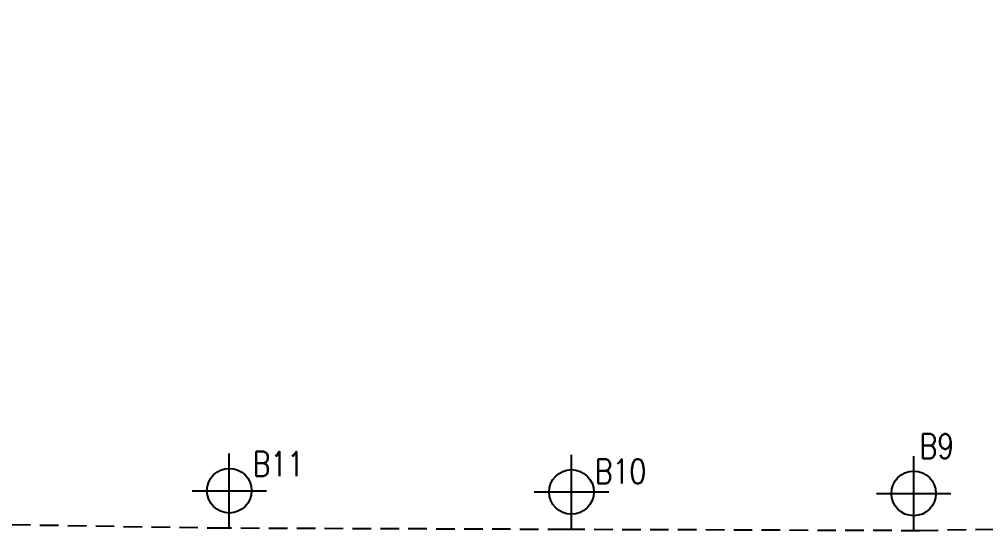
# Model space of a CAD drawing. Extents: x -14651 to 4582, y -13717 to -1290.
# Drawn here: x 1769 to 2419, y -13607 to -13264 of the extents above; entities that cross this region are included whole.
import ezdxf

# ---------------------------------------------------------------- set-up
doc = ezdxf.new("R2010")
doc.units = 0
doc.header["$LTSCALE"] = 25
doc.linetypes.add('DASHED2', pattern=[0.375, 0.25, -0.125])
for name, color, linetype in [('BROCAS MURO FECHAMENTO', 7, 'Continuous'), ('PENA_6', 6, 'Continuous'), ('SOLO-FUNDAÇOES', 7, 'Continuous'), ('TERRENO', 1, 'DASHED2')]:
    doc.layers.add(name, color=color, linetype=linetype)
doc.styles.add('ROMANS', font='ROMANS')

# ---------------------------------------------------------------- blocks, each defined once
blk = doc.blocks.new('BROCA-D30')
at = {"color": 9}
for p, q in [((671.0336, 43.5697), (671.0336, 44.0697)), ((670.7836, 43.8197), (671.2836, 43.8197))]:
    blk.add_line(p, q, dxfattribs=at)
at = {"layer": 'SOLO-FUNDAÇOES', "color": 3}
blk.add_circle((671.0336, 43.8197), 0.15, dxfattribs=at)
blk = doc.blocks.new('A$C0151072e')
at = {"layer": 'SOLO-FUNDAÇOES', "xscale": 100, "yscale": 100, "zscale": 100}
for p in [(-64865.34, -6368.21), (-64635.34, -6369.07), (-64405.34, -6370.07)]:
    blk.add_blockref('BROCA-D30', p, dxfattribs=at)
at = {"layer": 'BROCAS MURO FECHAMENTO', "style": 'ROMANS', "width": 0.8}
for s, p in [('B9', (2702, -1964.61, 75000)), ('B11', (2253.75, -1976.46)), ('B10', (2483.75, -1981.46))]:
    blk.add_text(s, height=16.5, dxfattribs=at).set_placement(p)

msp = doc.modelspace()

# ---------------------------------------------------------------- linework, layer by layer
at = {"layer": 'TERRENO', "linetype": 'DASHED2', "ltscale": 2}
msp.add_lwpolyline([(3025.53, -11576), (2359.47, -11578.84), (1610.11, -11581.94), (927.42, -11584.99), (-330.86, -11594.35), (-501.12, -12591.06), (-585.15, -13102.45), (-671.86, -13538.06), (-680.48, -13588.6), (247, -13593.14), (553.8, -13594.59), (798.65, -13597.01), (1370.85, -13596.96), (1899.7, -13605.56), (2137.16, -13606.46), (2374.62, -13607.28), (2842.89, -13599.37)], dxfattribs=at)

# ---------------------------------------------------------------- block references
at = {"layer": 'PENA_6'}
msp.add_blockref('A$C0151072e', (-327.4, -11594.35), dxfattribs=at)

doc.saveas('drawing.dxf')
